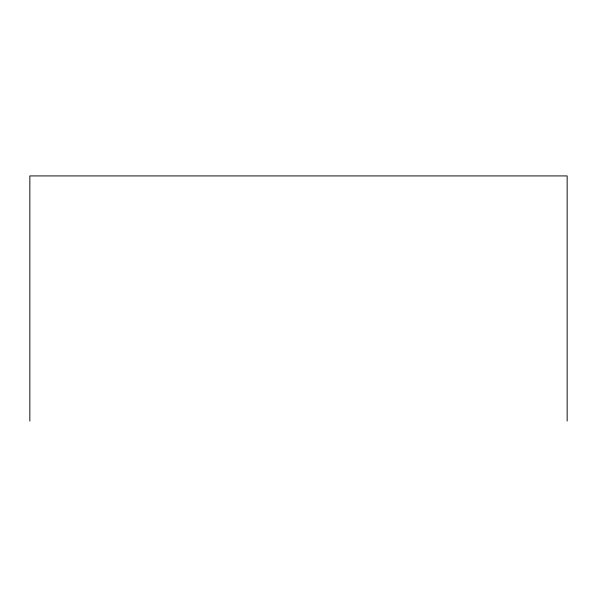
<?xml version="1.0" encoding="UTF-8"?>
<svg xmlns="http://www.w3.org/2000/svg" width="597" height="597" viewBox="0 0 597 597"><rect width="100%" height="100%" fill="white"/><g stroke="black" fill="none" stroke-linecap="round" stroke-linejoin="round"><path stroke-width="0.9" d="M567.15 421.079L567.15 175.921L29.85 175.921L29.85 421.079"/></g></svg>
